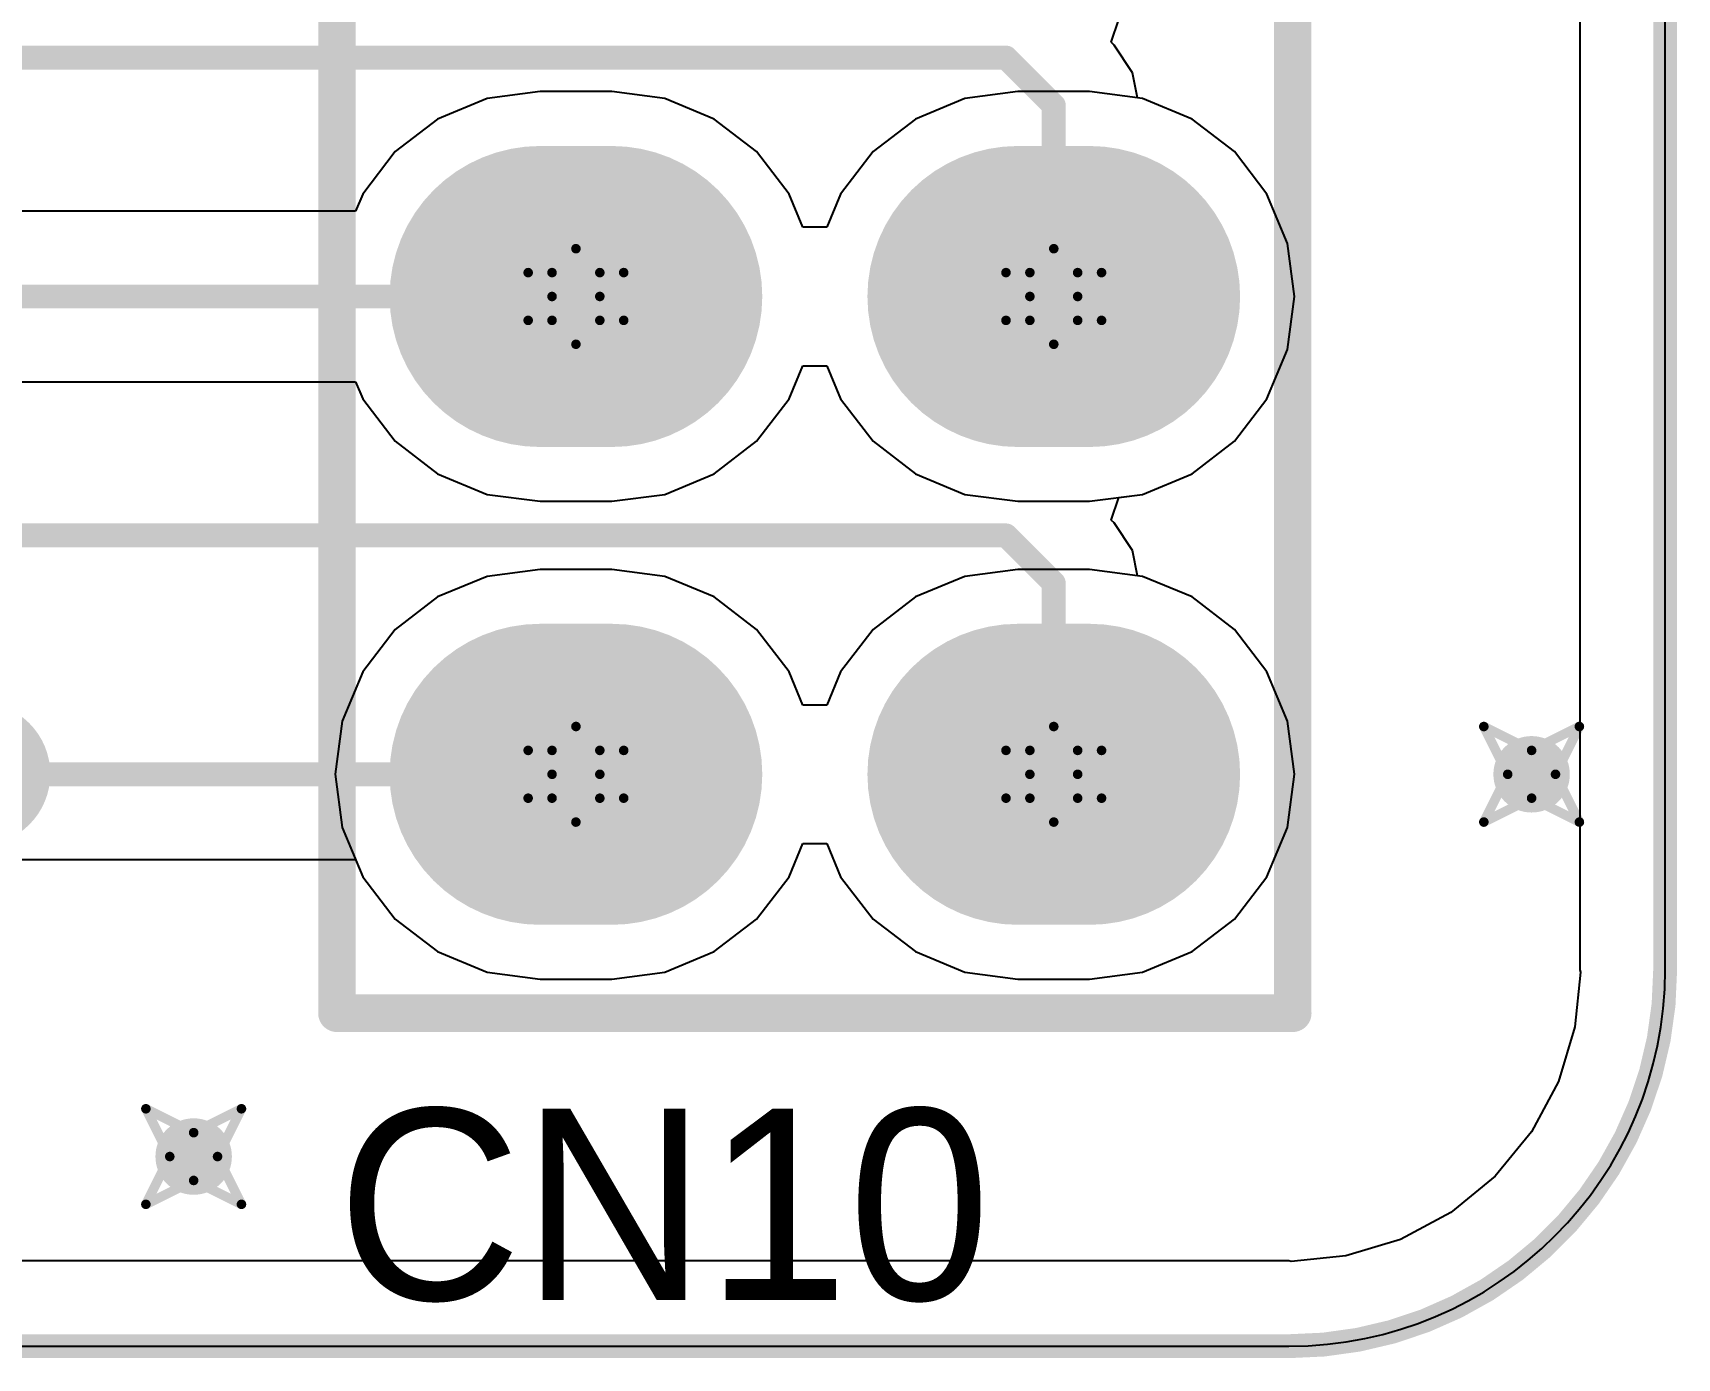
# Model space of a CAD drawing. Header units: millimetres. Extents: x 2.26 to 6.57, y 1.2 to 4.64.
# Drawn here: x 4.8946 to 5.2387, y 1.281 to 1.5583 of the extents above; entities that cross this region are included whole.
import ezdxf

# ---------------------------------------------------------------- set-up
doc = ezdxf.new("R2010")
doc.units = ezdxf.units.MM
doc.header["$MEASUREMENT"] = 0
for name, color, linetype in [('BottomLayer', 5, 'Continuous'), ('BottomSolder', 6, 'Continuous'), ('DrillDrawing', 1, 'Continuous'), ('KeepOutLayer', 6, 'Continuous'), ('Mechanical1', 6, 'Continuous'), ('MultiLayer', 9, 'Continuous'), ('PadHoleLayer', 156, 'Continuous'), ('TopLayer', 1, 'Continuous'), ('TopOverlay', 2, 'Continuous'), ('TopSolder', 216, 'Continuous'), ('ViaHoleLayer', 16, 'Continuous')]:
    doc.layers.add(name, color=color, linetype=linetype)

# ---------------------------------------------------------------- blocks, each defined once
blk = doc.blocks.new('2_19P_57')
at = {"layer": 'BottomLayer', "const_width": 0.055}
for points in [[(1.7, 0.1075), (1.7, 0.0925)], [(1.8, 0.1075), (1.8, 0.0925)], [(1.7, 0.0075), (1.7, -0.0075)], [(1.8, 0.0075), (1.8, -0.0075)]]:
    blk.add_lwpolyline(points, dxfattribs=at)
at = {"layer": 'BottomLayer', "const_width": 0.0275}
for points in [[(1.68625, 0.1075, 1), (1.71375, 0.1075, 1)], [(1.78625, 0.1075, 1), (1.81375, 0.1075, 1)], [(1.68625, 0.0925, 1), (1.71375, 0.0925, 1)], [(1.78625, 0.0925, 1), (1.81375, 0.0925, 1)], [(1.68625, 0.0075, 1), (1.71375, 0.0075, 1)], [(1.78625, 0.0075, 1), (1.81375, 0.0075, 1)], [(1.68625, -0.0075, 1), (1.71375, -0.0075, 1)], [(1.78625, -0.0075, 1), (1.81375, -0.0075, 1)]]:
    blk.add_lwpolyline(points, format="xyb", close=True, dxfattribs=at)
at = {"layer": 'BottomSolder', "const_width": 0.063}
for points in [[(1.7, 0.1075), (1.7, 0.0925)], [(1.8, 0.1075), (1.8, 0.0925)], [(1.7, 0.0075), (1.7, -0.0075)], [(1.8, 0.0075), (1.8, -0.0075)]]:
    blk.add_lwpolyline(points, dxfattribs=at)
at = {"layer": 'BottomSolder', "const_width": 0.0315}
for points in [[(1.68425, 0.1075, 1), (1.71575, 0.1075, 1)], [(1.78425, 0.1075, 1), (1.81575, 0.1075, 1)], [(1.68425, 0.0925, 1), (1.71575, 0.0925, 1)], [(1.78425, 0.0925, 1), (1.81575, 0.0925, 1)], [(1.68425, 0.0075, 1), (1.71575, 0.0075, 1)], [(1.78425, 0.0075, 1), (1.81575, 0.0075, 1)], [(1.68425, -0.0075, 1), (1.71575, -0.0075, 1)], [(1.78425, -0.0075, 1), (1.81575, -0.0075, 1)]]:
    blk.add_lwpolyline(points, format="xyb", close=True, dxfattribs=at)
at = {"layer": 'MultiLayer', "const_width": 0.055}
for points in [[(1.7, 0.1075), (1.7, 0.0925)], [(1.8, 0.1075), (1.8, 0.0925)], [(1.7, 0.0075), (1.7, -0.0075)], [(1.8, 0.0075), (1.8, -0.0075)]]:
    blk.add_lwpolyline(points, dxfattribs=at)
at = {"layer": 'MultiLayer', "const_width": 0.0275}
for points in [[(1.68625, 0.1075, 1), (1.71375, 0.1075, 1)], [(1.78625, 0.1075, 1), (1.81375, 0.1075, 1)], [(1.68625, 0.0925, 1), (1.71375, 0.0925, 1)], [(1.78625, 0.0925, 1), (1.81375, 0.0925, 1)], [(1.68625, 0.0075, 1), (1.71375, 0.0075, 1)], [(1.78625, 0.0075, 1), (1.81375, 0.0075, 1)], [(1.68625, -0.0075, 1), (1.71375, -0.0075, 1)], [(1.78625, -0.0075, 1), (1.81375, -0.0075, 1)]]:
    blk.add_lwpolyline(points, format="xyb", close=True, dxfattribs=at)
at = {"layer": 'PadHoleLayer', "const_width": 0.02}
for points in [[(1.69, 0.1, 1), (1.71, 0.1, 1)], [(1.79, 0.1, 1), (1.81, 0.1, 1)], [(1.69, 0, 1), (1.71, 0, 1)], [(1.79, 0, 1), (1.81, 0, 1)]]:
    blk.add_lwpolyline(points, format="xyb", close=True, dxfattribs=at)
at = {"layer": 'TopLayer', "const_width": 0.055}
for points in [[(1.7, 0.1075), (1.7, 0.0925)], [(1.8, 0.1075), (1.8, 0.0925)], [(1.7, 0.0075), (1.7, -0.0075)], [(1.8, 0.0075), (1.8, -0.0075)]]:
    blk.add_lwpolyline(points, dxfattribs=at)
at = {"layer": 'TopLayer', "const_width": 0.0275}
for points in [[(1.68625, 0.1075, 1), (1.71375, 0.1075, 1)], [(1.78625, 0.1075, 1), (1.81375, 0.1075, 1)], [(1.68625, 0.0925, 1), (1.71375, 0.0925, 1)], [(1.78625, 0.0925, 1), (1.81375, 0.0925, 1)], [(1.68625, 0.0075, 1), (1.71375, 0.0075, 1)], [(1.78625, 0.0075, 1), (1.81375, 0.0075, 1)], [(1.68625, -0.0075, 1), (1.71375, -0.0075, 1)], [(1.78625, -0.0075, 1), (1.81375, -0.0075, 1)]]:
    blk.add_lwpolyline(points, format="xyb", close=True, dxfattribs=at)
at = {"layer": 'TopOverlay', "const_width": 0.00787}
for points in [[(1.85, 0.15), (-0.05, 0.15)], [(1.85, -0.05), (1.85, 0.15)], [(1.85, -0.05), (-0.05, -0.05)]]:
    blk.add_lwpolyline(points, dxfattribs=at)
at = {"layer": 'TopOverlay', "const_width": 0.00394}
for points in [[(1.84803, 0.15, 1), (1.85197, 0.15, 1)], [(1.84803, 0.15, 1), (1.85197, 0.15, 1)], [(1.84803, -0.05, 1), (1.85197, -0.05, 1)], [(1.84803, -0.05, 1), (1.85197, -0.05, 1)]]:
    blk.add_lwpolyline(points, format="xyb", close=True, dxfattribs=at)
at = {"layer": 'TopSolder', "const_width": 0.063}
for points in [[(1.7, 0.1075), (1.7, 0.0925)], [(1.8, 0.1075), (1.8, 0.0925)], [(1.7, 0.0075), (1.7, -0.0075)], [(1.8, 0.0075), (1.8, -0.0075)]]:
    blk.add_lwpolyline(points, dxfattribs=at)
at = {"layer": 'TopSolder', "const_width": 0.0315}
for points in [[(1.68425, 0.1075, 1), (1.71575, 0.1075, 1)], [(1.78425, 0.1075, 1), (1.81575, 0.1075, 1)], [(1.68425, 0.0925, 1), (1.71575, 0.0925, 1)], [(1.78425, 0.0925, 1), (1.81575, 0.0925, 1)], [(1.68425, 0.0075, 1), (1.71575, 0.0075, 1)], [(1.78425, 0.0075, 1), (1.81575, 0.0075, 1)], [(1.68425, -0.0075, 1), (1.71575, -0.0075, 1)], [(1.78425, -0.0075, 1), (1.81575, -0.0075, 1)]]:
    blk.add_lwpolyline(points, format="xyb", close=True, dxfattribs=at)
blk = doc.blocks.new('1_8P_FEMALE_58')
at = {"layer": 'TopOverlay', "const_width": 0.015}
blk.add_lwpolyline([(0.00758, -0.075, 1), (-0.00742, -0.075, 1)], format="xyb", close=True, dxfattribs=at)

msp = doc.modelspace()

# ---------------------------------------------------------------- linework, layer by layer
at = {"layer": 'BottomLayer'}
for p, q in [((5.21838, 3.43098), (5.21838, 1.3622)), ((5.12029, 1.55636), (5.1219, 1.56109)), ((5.12088, 1.55577), (5.12029, 1.55636)), ((5.12475, 1.54998), (5.12088, 1.55577)), ((5.12088, 1.55577), (5.12088, 1.55577)), ((5.1258, 1.5447), (5.12475, 1.54998)), ((5.12686, 1.54456), (5.1258, 1.5447)), ((5.1372, 1.54027), (5.12686, 1.54456)), ((5.14608, 1.53346), (5.1372, 1.54027)), ((5.15289, 1.52458), (5.14608, 1.53346)), ((5.15717, 1.51424), (5.15289, 1.52458)), ((5.15863, 1.50315), (5.15717, 1.51424)), ((5.15717, 1.49205), (5.15863, 1.50315)), ((5.15289, 1.48172), (5.15717, 1.49205)), ((5.14608, 1.47284), (5.15289, 1.48172)), ((5.1372, 1.46603), (5.14608, 1.47284)), ((5.12686, 1.46174), (5.1372, 1.46603)), ((5.12029, 1.45636), (5.1219, 1.46109)), ((5.1219, 1.46109), (5.12686, 1.46174)), ((5.12088, 1.45577), (5.12029, 1.45636)), ((5.12475, 1.44998), (5.12088, 1.45577)), ((5.12088, 1.45577), (5.12088, 1.45577)), ((5.1258, 1.4447), (5.12475, 1.44998)), ((5.12686, 1.44456), (5.1258, 1.4447)), ((5.1372, 1.44027), (5.12686, 1.44456)), ((5.14608, 1.43346), (5.1372, 1.44027)), ((5.15289, 1.42458), (5.14608, 1.43346)), ((5.15717, 1.41424), (5.15289, 1.42458)), ((5.15863, 1.40315), (5.15717, 1.41424)), ((5.15717, 1.39205), (5.15863, 1.40315)), ((5.15289, 1.38172), (5.15717, 1.39205)), ((5.05289, 1.38172), (5.05577, 1.38866)), ((5.05577, 1.38866), (5.06077, 1.38866)), ((5.06077, 1.38866), (5.06364, 1.38172)), ((4.85827, 1.38531), (4.96216, 1.38531)), ((4.96216, 1.38531), (4.96364, 1.38172)), ((4.96364, 1.38172), (4.97046, 1.37284)), ((5.04608, 1.37284), (5.05289, 1.38172)), ((5.06364, 1.38172), (5.07046, 1.37284)), ((5.14608, 1.37284), (5.15289, 1.38172)), ((4.97046, 1.37284), (4.97933, 1.36603)), ((5.0372, 1.36603), (5.04608, 1.37284)), ((5.07046, 1.37284), (5.07933, 1.36603)), ((5.1372, 1.36603), (5.14608, 1.37284)), ((4.97933, 1.36603), (4.98967, 1.36174)), ((5.02686, 1.36174), (5.0372, 1.36603)), ((5.07933, 1.36603), (5.08967, 1.36174)), ((5.12686, 1.36174), (5.1372, 1.36603)), ((4.98967, 1.36174), (5.00077, 1.36028)), ((5.00077, 1.36028), (5.01577, 1.36028)), ((5.01577, 1.36028), (5.02686, 1.36174)), ((5.08967, 1.36174), (5.10077, 1.36028)), ((5.10077, 1.36028), (5.11577, 1.36028)), ((5.11577, 1.36028), (5.12686, 1.36174)), ((5.21847, 1.36174), (5.21734, 1.3503)), ((5.21838, 1.3622), (5.21847, 1.36174)), ((5.21734, 1.3503), (5.21387, 1.33885)), ((5.21387, 1.33885), (5.20823, 1.3283)), ((5.20823, 1.3283), (5.20064, 1.31905)), ((5.20064, 1.31905), (5.19139, 1.31146)), ((5.19139, 1.31146), (5.18084, 1.30582)), ((5.18084, 1.30582), (5.16939, 1.30234)), ((5.15748, 1.30131), (4.38976, 1.30131)), ((5.15794, 1.30122), (5.15748, 1.30131)), ((5.16939, 1.30234), (5.15794, 1.30122))]:
    msp.add_line(p, q, dxfattribs=at)
at = {"layer": 'BottomLayer', "const_width": 0.005}
for points in [[(4.75827, 1.55315), (5.09827, 1.55315)], [(5.09827, 1.55315), (5.10827, 1.54315)], [(5.10827, 1.50315), (5.10827, 1.54315)], [(4.54327, 1.45315), (5.09827, 1.45315)], [(5.09827, 1.45315), (5.10827, 1.44315)], [(5.10827, 1.40315), (5.10827, 1.44315)], [(4.80827, 1.40315), (5.00827, 1.40315)]]:
    msp.add_lwpolyline(points, dxfattribs=at)
at = {"layer": 'BottomLayer'}
for points, const_width in [([(5.09702, 1.55315, 1), (5.09952, 1.55315, 1)], 0.0025), ([(5.09702, 1.55315, 1), (5.09952, 1.55315, 1)], 0.0025), ([(5.10702, 1.54315, 1), (5.10952, 1.54315, 1)], 0.0025), ([(5.10702, 1.54315, 1), (5.10952, 1.54315, 1)], 0.0025), ([(5.10702, 1.50315, 1), (5.10952, 1.50315, 1)], 0.0025), ([(5.09702, 1.45315, 1), (5.09952, 1.45315, 1)], 0.0025), ([(5.09702, 1.45315, 1), (5.09952, 1.45315, 1)], 0.0025), ([(5.10702, 1.44315, 1), (5.10952, 1.44315, 1)], 0.0025), ([(5.10702, 1.44315, 1), (5.10952, 1.44315, 1)], 0.0025), ([(5.20427, 1.40315, 1), (5.21227, 1.40315, 1)], 0.008), ([(5.00702, 1.40315, 1), (5.00952, 1.40315, 1)], 0.0025), ([(5.10702, 1.40315, 1), (5.10952, 1.40315, 1)], 0.0025), ([(4.92427, 1.32315, 1), (4.93227, 1.32315, 1)], 0.008)]:
    msp.add_lwpolyline(points, format="xyb", close=True, dxfattribs=dict(at, const_width=const_width))
at = {"layer": 'DrillDrawing', "const_width": 0.002}
for points in [[(5.00327, 1.50815), (5.00827, 1.51315)], [(5.00827, 1.51315), (5.01327, 1.50815)], [(5.10327, 1.50815), (5.10827, 1.51315)], [(5.10827, 1.51315), (5.11327, 1.50815)], [(4.99827, 1.50815), (5.00327, 1.50315)], [(4.99827, 1.50815), (5.00327, 1.50815)], [(5.01327, 1.50815), (5.01827, 1.50815)], [(5.01327, 1.50315), (5.01827, 1.50815)], [(5.09827, 1.50815), (5.10327, 1.50315)], [(5.09827, 1.50815), (5.10327, 1.50815)], [(5.11327, 1.50815), (5.11827, 1.50815)], [(5.11327, 1.50315), (5.11827, 1.50815)], [(4.99827, 1.49815), (5.00327, 1.50315)], [(5.01327, 1.50315), (5.01827, 1.49815)], [(5.09827, 1.49815), (5.10327, 1.50315)], [(5.11327, 1.50315), (5.11827, 1.49815)], [(4.99827, 1.49815), (5.00327, 1.49815)], [(5.00327, 1.49815), (5.00827, 1.49315)], [(5.00827, 1.49315), (5.01327, 1.49815)], [(5.01327, 1.49815), (5.01827, 1.49815)], [(5.09827, 1.49815), (5.10327, 1.49815)], [(5.10327, 1.49815), (5.10827, 1.49315)], [(5.10827, 1.49315), (5.11327, 1.49815)], [(5.11327, 1.49815), (5.11827, 1.49815)], [(5.00327, 1.40815), (5.00827, 1.41315)], [(5.00827, 1.41315), (5.01327, 1.40815)], [(5.10327, 1.40815), (5.10827, 1.41315)], [(5.10827, 1.41315), (5.11327, 1.40815)], [(5.19827, 1.41315), (5.20827, 1.40815)], [(5.19827, 1.41315), (5.20327, 1.40315)], [(5.20827, 1.40815), (5.21827, 1.41315)], [(5.21327, 1.40315), (5.21827, 1.41315)], [(4.99827, 1.40815), (5.00327, 1.40315)], [(4.99827, 1.40815), (5.00327, 1.40815)], [(5.01327, 1.40815), (5.01827, 1.40815)], [(5.01327, 1.40315), (5.01827, 1.40815)], [(5.09827, 1.40815), (5.10327, 1.40315)], [(5.09827, 1.40815), (5.10327, 1.40815)], [(5.11327, 1.40815), (5.11827, 1.40815)], [(5.11327, 1.40315), (5.11827, 1.40815)], [(4.99827, 1.39815), (5.00327, 1.40315)], [(5.01327, 1.40315), (5.01827, 1.39815)], [(5.09827, 1.39815), (5.10327, 1.40315)], [(5.11327, 1.40315), (5.11827, 1.39815)], [(5.19827, 1.39315), (5.20327, 1.40315)], [(5.21327, 1.40315), (5.21827, 1.39315)], [(4.99827, 1.39815), (5.00327, 1.39815)], [(5.00327, 1.39815), (5.00827, 1.39315)], [(5.00827, 1.39315), (5.01327, 1.39815)], [(5.01327, 1.39815), (5.01827, 1.39815)], [(5.09827, 1.39815), (5.10327, 1.39815)], [(5.10327, 1.39815), (5.10827, 1.39315)], [(5.10827, 1.39315), (5.11327, 1.39815)], [(5.11327, 1.39815), (5.11827, 1.39815)], [(5.19827, 1.39315), (5.20827, 1.39815)], [(5.20827, 1.39815), (5.21827, 1.39315)], [(4.91827, 1.33315), (4.92827, 1.32815)], [(4.91827, 1.33315), (4.92327, 1.32315)], [(4.92827, 1.32815), (4.93827, 1.33315)], [(4.93327, 1.32315), (4.93827, 1.33315)], [(4.91827, 1.31315), (4.92327, 1.32315)], [(4.93327, 1.32315), (4.93827, 1.31315)], [(4.91827, 1.31315), (4.92827, 1.31815)], [(4.92827, 1.31815), (4.93827, 1.31315)]]:
    msp.add_lwpolyline(points, dxfattribs=at)
at = {"layer": 'DrillDrawing', "const_width": 0.001}
for points in [[(5.00777, 1.51315, 1), (5.00877, 1.51315, 1)], [(5.00777, 1.51315, 1), (5.00877, 1.51315, 1)], [(5.10777, 1.51315, 1), (5.10877, 1.51315, 1)], [(5.10777, 1.51315, 1), (5.10877, 1.51315, 1)], [(4.99777, 1.50815, 1), (4.99877, 1.50815, 1)], [(4.99777, 1.50815, 1), (4.99877, 1.50815, 1)], [(5.00277, 1.50815, 1), (5.00377, 1.50815, 1)], [(5.00277, 1.50815, 1), (5.00377, 1.50815, 1)], [(5.01277, 1.50815, 1), (5.01377, 1.50815, 1)], [(5.01277, 1.50815, 1), (5.01377, 1.50815, 1)], [(5.01777, 1.50815, 1), (5.01877, 1.50815, 1)], [(5.01777, 1.50815, 1), (5.01877, 1.50815, 1)], [(5.09777, 1.50815, 1), (5.09877, 1.50815, 1)], [(5.09777, 1.50815, 1), (5.09877, 1.50815, 1)], [(5.10277, 1.50815, 1), (5.10377, 1.50815, 1)], [(5.10277, 1.50815, 1), (5.10377, 1.50815, 1)], [(5.11277, 1.50815, 1), (5.11377, 1.50815, 1)], [(5.11277, 1.50815, 1), (5.11377, 1.50815, 1)], [(5.11777, 1.50815, 1), (5.11877, 1.50815, 1)], [(5.11777, 1.50815, 1), (5.11877, 1.50815, 1)], [(5.00277, 1.50315, 1), (5.00377, 1.50315, 1)], [(5.00277, 1.50315, 1), (5.00377, 1.50315, 1)], [(5.01277, 1.50315, 1), (5.01377, 1.50315, 1)], [(5.01277, 1.50315, 1), (5.01377, 1.50315, 1)], [(5.10277, 1.50315, 1), (5.10377, 1.50315, 1)], [(5.10277, 1.50315, 1), (5.10377, 1.50315, 1)], [(5.11277, 1.50315, 1), (5.11377, 1.50315, 1)], [(5.11277, 1.50315, 1), (5.11377, 1.50315, 1)], [(4.99777, 1.49815, 1), (4.99877, 1.49815, 1)], [(4.99777, 1.49815, 1), (4.99877, 1.49815, 1)], [(5.00277, 1.49815, 1), (5.00377, 1.49815, 1)], [(5.00277, 1.49815, 1), (5.00377, 1.49815, 1)], [(5.01277, 1.49815, 1), (5.01377, 1.49815, 1)], [(5.01277, 1.49815, 1), (5.01377, 1.49815, 1)], [(5.01777, 1.49815, 1), (5.01877, 1.49815, 1)], [(5.01777, 1.49815, 1), (5.01877, 1.49815, 1)], [(5.09777, 1.49815, 1), (5.09877, 1.49815, 1)], [(5.09777, 1.49815, 1), (5.09877, 1.49815, 1)], [(5.10277, 1.49815, 1), (5.10377, 1.49815, 1)], [(5.10277, 1.49815, 1), (5.10377, 1.49815, 1)], [(5.11277, 1.49815, 1), (5.11377, 1.49815, 1)], [(5.11277, 1.49815, 1), (5.11377, 1.49815, 1)], [(5.11777, 1.49815, 1), (5.11877, 1.49815, 1)], [(5.11777, 1.49815, 1), (5.11877, 1.49815, 1)], [(5.00777, 1.49315, 1), (5.00877, 1.49315, 1)], [(5.00777, 1.49315, 1), (5.00877, 1.49315, 1)], [(5.10777, 1.49315, 1), (5.10877, 1.49315, 1)], [(5.10777, 1.49315, 1), (5.10877, 1.49315, 1)], [(5.00777, 1.41315, 1), (5.00877, 1.41315, 1)], [(5.00777, 1.41315, 1), (5.00877, 1.41315, 1)], [(5.10777, 1.41315, 1), (5.10877, 1.41315, 1)], [(5.10777, 1.41315, 1), (5.10877, 1.41315, 1)], [(5.19777, 1.41315, 1), (5.19877, 1.41315, 1)], [(5.19777, 1.41315, 1), (5.19877, 1.41315, 1)], [(5.21777, 1.41315, 1), (5.21877, 1.41315, 1)], [(5.21777, 1.41315, 1), (5.21877, 1.41315, 1)], [(4.99777, 1.40815, 1), (4.99877, 1.40815, 1)], [(4.99777, 1.40815, 1), (4.99877, 1.40815, 1)], [(5.00277, 1.40815, 1), (5.00377, 1.40815, 1)], [(5.00277, 1.40815, 1), (5.00377, 1.40815, 1)], [(5.01277, 1.40815, 1), (5.01377, 1.40815, 1)], [(5.01277, 1.40815, 1), (5.01377, 1.40815, 1)], [(5.01777, 1.40815, 1), (5.01877, 1.40815, 1)], [(5.01777, 1.40815, 1), (5.01877, 1.40815, 1)], [(5.09777, 1.40815, 1), (5.09877, 1.40815, 1)], [(5.09777, 1.40815, 1), (5.09877, 1.40815, 1)], [(5.10277, 1.40815, 1), (5.10377, 1.40815, 1)], [(5.10277, 1.40815, 1), (5.10377, 1.40815, 1)], [(5.11277, 1.40815, 1), (5.11377, 1.40815, 1)], [(5.11277, 1.40815, 1), (5.11377, 1.40815, 1)], [(5.11777, 1.40815, 1), (5.11877, 1.40815, 1)], [(5.11777, 1.40815, 1), (5.11877, 1.40815, 1)], [(5.20777, 1.40815, 1), (5.20877, 1.40815, 1)], [(5.20777, 1.40815, 1), (5.20877, 1.40815, 1)], [(5.00277, 1.40315, 1), (5.00377, 1.40315, 1)], [(5.00277, 1.40315, 1), (5.00377, 1.40315, 1)], [(5.01277, 1.40315, 1), (5.01377, 1.40315, 1)], [(5.01277, 1.40315, 1), (5.01377, 1.40315, 1)], [(5.10277, 1.40315, 1), (5.10377, 1.40315, 1)], [(5.10277, 1.40315, 1), (5.10377, 1.40315, 1)], [(5.11277, 1.40315, 1), (5.11377, 1.40315, 1)], [(5.11277, 1.40315, 1), (5.11377, 1.40315, 1)], [(5.20277, 1.40315, 1), (5.20377, 1.40315, 1)], [(5.20277, 1.40315, 1), (5.20377, 1.40315, 1)], [(5.21277, 1.40315, 1), (5.21377, 1.40315, 1)], [(5.21277, 1.40315, 1), (5.21377, 1.40315, 1)], [(4.99777, 1.39815, 1), (4.99877, 1.39815, 1)], [(4.99777, 1.39815, 1), (4.99877, 1.39815, 1)], [(5.00277, 1.39815, 1), (5.00377, 1.39815, 1)], [(5.00277, 1.39815, 1), (5.00377, 1.39815, 1)], [(5.01277, 1.39815, 1), (5.01377, 1.39815, 1)], [(5.01277, 1.39815, 1), (5.01377, 1.39815, 1)], [(5.01777, 1.39815, 1), (5.01877, 1.39815, 1)], [(5.01777, 1.39815, 1), (5.01877, 1.39815, 1)], [(5.09777, 1.39815, 1), (5.09877, 1.39815, 1)], [(5.09777, 1.39815, 1), (5.09877, 1.39815, 1)], [(5.10277, 1.39815, 1), (5.10377, 1.39815, 1)], [(5.10277, 1.39815, 1), (5.10377, 1.39815, 1)], [(5.11277, 1.39815, 1), (5.11377, 1.39815, 1)], [(5.11277, 1.39815, 1), (5.11377, 1.39815, 1)], [(5.11777, 1.39815, 1), (5.11877, 1.39815, 1)], [(5.11777, 1.39815, 1), (5.11877, 1.39815, 1)], [(5.20777, 1.39815, 1), (5.20877, 1.39815, 1)], [(5.20777, 1.39815, 1), (5.20877, 1.39815, 1)], [(5.00777, 1.39315, 1), (5.00877, 1.39315, 1)], [(5.00777, 1.39315, 1), (5.00877, 1.39315, 1)], [(5.10777, 1.39315, 1), (5.10877, 1.39315, 1)], [(5.10777, 1.39315, 1), (5.10877, 1.39315, 1)], [(5.19777, 1.39315, 1), (5.19877, 1.39315, 1)], [(5.19777, 1.39315, 1), (5.19877, 1.39315, 1)], [(5.21777, 1.39315, 1), (5.21877, 1.39315, 1)], [(5.21777, 1.39315, 1), (5.21877, 1.39315, 1)], [(4.91777, 1.33315, 1), (4.91877, 1.33315, 1)], [(4.91777, 1.33315, 1), (4.91877, 1.33315, 1)], [(4.93777, 1.33315, 1), (4.93877, 1.33315, 1)], [(4.93777, 1.33315, 1), (4.93877, 1.33315, 1)], [(4.92777, 1.32815, 1), (4.92877, 1.32815, 1)], [(4.92777, 1.32815, 1), (4.92877, 1.32815, 1)], [(4.92277, 1.32315, 1), (4.92377, 1.32315, 1)], [(4.92277, 1.32315, 1), (4.92377, 1.32315, 1)], [(4.93277, 1.32315, 1), (4.93377, 1.32315, 1)], [(4.93277, 1.32315, 1), (4.93377, 1.32315, 1)], [(4.92777, 1.31815, 1), (4.92877, 1.31815, 1)], [(4.92777, 1.31815, 1), (4.92877, 1.31815, 1)], [(4.91777, 1.31315, 1), (4.91877, 1.31315, 1)], [(4.91777, 1.31315, 1), (4.91877, 1.31315, 1)], [(4.93777, 1.31315, 1), (4.93877, 1.31315, 1)], [(4.93777, 1.31315, 1), (4.93877, 1.31315, 1)]]:
    msp.add_lwpolyline(points, format="xyb", close=True, dxfattribs=at)
at = {"layer": 'KeepOutLayer', "const_width": 0.005}
for points in [[(5.23622, 1.3622), (5.23622, 3.44882)], [(4.38976, 1.28346), (5.15748, 1.28346)]]:
    msp.add_lwpolyline(points, dxfattribs=at)
msp.add_lwpolyline([(5.23622, 1.3622, -0.414214), (5.15748, 1.28346)], format="xyb", dxfattribs=at)
at = {"layer": 'KeepOutLayer', "const_width": 0.0025}
for points in [[(5.23497, 1.3622, 1), (5.23747, 1.3622, 1)], [(5.23497, 1.3622, 1), (5.23747, 1.3622, 1)], [(5.15623, 1.28346, 1), (5.15873, 1.28346, 1)], [(5.15623, 1.28346, 1), (5.15873, 1.28346, 1)]]:
    msp.add_lwpolyline(points, format="xyb", close=True, dxfattribs=at)
at = {"layer": 'Mechanical1'}
for p, q in [((5.23622, 1.3622), (5.23622, 3.44882)), ((4.38858, 1.28346), (5.15748, 1.28346))]:
    msp.add_line(p, q, dxfattribs=at)
msp.add_arc((5.15748, 1.3622), 0.07874, 270, 0, dxfattribs=at)
at = {"layer": 'MultiLayer', "const_width": 0.008}
for points in [[(5.20427, 1.40315, 1), (5.21227, 1.40315, 1)], [(4.92427, 1.32315, 1), (4.93227, 1.32315, 1)]]:
    msp.add_lwpolyline(points, format="xyb", close=True, dxfattribs=at)
at = {"layer": 'TopLayer'}
for p, q in [((5.21838, 3.43098), (5.21838, 1.3622)), ((5.00077, 1.54602), (4.98967, 1.54456)), ((5.01577, 1.54602), (5.00077, 1.54602)), ((5.02686, 1.54456), (5.01577, 1.54602)), ((5.10077, 1.54602), (5.08967, 1.54456)), ((5.11577, 1.54602), (5.10077, 1.54602)), ((5.12686, 1.54456), (5.11577, 1.54602)), ((4.98967, 1.54456), (4.97933, 1.54027)), ((5.0372, 1.54027), (5.02686, 1.54456)), ((5.08967, 1.54456), (5.07933, 1.54027)), ((5.1372, 1.54027), (5.12686, 1.54456)), ((4.97933, 1.54027), (4.97046, 1.53346)), ((5.04608, 1.53346), (5.0372, 1.54027)), ((5.07933, 1.54027), (5.07046, 1.53346)), ((5.14608, 1.53346), (5.1372, 1.54027)), ((4.97046, 1.53346), (4.96364, 1.52458)), ((5.05289, 1.52458), (5.04608, 1.53346)), ((5.07046, 1.53346), (5.06364, 1.52458)), ((5.15289, 1.52458), (5.14608, 1.53346)), ((4.96364, 1.52458), (4.96216, 1.52099)), ((5.05577, 1.51764), (5.05289, 1.52458)), ((5.06364, 1.52458), (5.06077, 1.51764)), ((5.15717, 1.51424), (5.15289, 1.52458)), ((4.96216, 1.52099), (4.85438, 1.52099)), ((5.06077, 1.51764), (5.05577, 1.51764)), ((5.15863, 1.50315), (5.15717, 1.51424)), ((5.15717, 1.49205), (5.15863, 1.50315)), ((5.15289, 1.48172), (5.15717, 1.49205)), ((5.05289, 1.48172), (5.05577, 1.48866)), ((5.05577, 1.48866), (5.06077, 1.48866)), ((5.06077, 1.48866), (5.06364, 1.48172)), ((4.85438, 1.48531), (4.96216, 1.48531)), ((4.96216, 1.48531), (4.96364, 1.48172)), ((4.96364, 1.48172), (4.97046, 1.47284)), ((5.04608, 1.47284), (5.05289, 1.48172)), ((5.06364, 1.48172), (5.07046, 1.47284)), ((5.14608, 1.47284), (5.15289, 1.48172)), ((4.97046, 1.47284), (4.97933, 1.46603)), ((5.0372, 1.46603), (5.04608, 1.47284)), ((5.07046, 1.47284), (5.07933, 1.46603)), ((5.1372, 1.46603), (5.14608, 1.47284)), ((4.97933, 1.46603), (4.98967, 1.46174)), ((5.02686, 1.46174), (5.0372, 1.46603)), ((5.07933, 1.46603), (5.08967, 1.46174)), ((5.12686, 1.46174), (5.1372, 1.46603)), ((4.98967, 1.46174), (5.00077, 1.46028)), ((5.00077, 1.46028), (5.01577, 1.46028)), ((5.01577, 1.46028), (5.02686, 1.46174)), ((5.08967, 1.46174), (5.10077, 1.46028)), ((5.10077, 1.46028), (5.11577, 1.46028)), ((5.11577, 1.46028), (5.12686, 1.46174)), ((5.00077, 1.44602), (4.98967, 1.44456)), ((5.01577, 1.44602), (5.00077, 1.44602)), ((5.02686, 1.44456), (5.01577, 1.44602)), ((5.10077, 1.44602), (5.08967, 1.44456)), ((5.11577, 1.44602), (5.10077, 1.44602)), ((5.12686, 1.44456), (5.11577, 1.44602)), ((4.98967, 1.44456), (4.97933, 1.44027)), ((5.0372, 1.44027), (5.02686, 1.44456)), ((5.08967, 1.44456), (5.07933, 1.44027)), ((5.1372, 1.44027), (5.12686, 1.44456)), ((4.97933, 1.44027), (4.97046, 1.43346)), ((5.04608, 1.43346), (5.0372, 1.44027)), ((5.07933, 1.44027), (5.07046, 1.43346)), ((5.14608, 1.43346), (5.1372, 1.44027)), ((4.97046, 1.43346), (4.96364, 1.42458)), ((5.05289, 1.42458), (5.04608, 1.43346)), ((5.07046, 1.43346), (5.06364, 1.42458)), ((5.15289, 1.42458), (5.14608, 1.43346)), ((4.96364, 1.42458), (4.95936, 1.41424)), ((5.05577, 1.41764), (5.05289, 1.42458)), ((5.06364, 1.42458), (5.06077, 1.41764)), ((5.15717, 1.41424), (5.15289, 1.42458)), ((5.06077, 1.41764), (5.05577, 1.41764)), ((4.95936, 1.41424), (4.9579, 1.40315)), ((5.15863, 1.40315), (5.15717, 1.41424)), ((4.9579, 1.40315), (4.95936, 1.39205)), ((5.15717, 1.39205), (5.15863, 1.40315)), ((4.95936, 1.39205), (4.96364, 1.38172)), ((5.15289, 1.38172), (5.15717, 1.39205)), ((5.05289, 1.38172), (5.05577, 1.38866)), ((5.05577, 1.38866), (5.06077, 1.38866)), ((5.06077, 1.38866), (5.06364, 1.38172)), ((4.96364, 1.38172), (4.97046, 1.37284)), ((5.04608, 1.37284), (5.05289, 1.38172)), ((5.06364, 1.38172), (5.07046, 1.37284)), ((5.14608, 1.37284), (5.15289, 1.38172)), ((4.97046, 1.37284), (4.97933, 1.36603)), ((5.0372, 1.36603), (5.04608, 1.37284)), ((5.07046, 1.37284), (5.07933, 1.36603)), ((5.1372, 1.36603), (5.14608, 1.37284)), ((4.97933, 1.36603), (4.98967, 1.36174)), ((5.02686, 1.36174), (5.0372, 1.36603)), ((5.07933, 1.36603), (5.08967, 1.36174)), ((5.12686, 1.36174), (5.1372, 1.36603)), ((4.98967, 1.36174), (5.00077, 1.36028)), ((5.00077, 1.36028), (5.01577, 1.36028)), ((5.01577, 1.36028), (5.02686, 1.36174)), ((5.08967, 1.36174), (5.10077, 1.36028)), ((5.10077, 1.36028), (5.11577, 1.36028)), ((5.11577, 1.36028), (5.12686, 1.36174)), ((5.21847, 1.36174), (5.21734, 1.3503)), ((5.21838, 1.3622), (5.21847, 1.36174)), ((5.21734, 1.3503), (5.21387, 1.33885)), ((5.21387, 1.33885), (5.20823, 1.3283)), ((5.20823, 1.3283), (5.20064, 1.31905)), ((5.20064, 1.31905), (5.19139, 1.31146)), ((5.19139, 1.31146), (5.18084, 1.30582)), ((5.18084, 1.30582), (5.16939, 1.30234)), ((5.15748, 1.30131), (4.38976, 1.30131)), ((5.15794, 1.30122), (5.15748, 1.30131)), ((5.16939, 1.30234), (5.15794, 1.30122))]:
    msp.add_line(p, q, dxfattribs=at)
at = {"layer": 'TopLayer', "const_width": 0.005}
msp.add_lwpolyline([(4.80827, 1.50315), (5.00827, 1.50315)], dxfattribs=at)
at = {"layer": 'TopLayer'}
for points, const_width in [([(5.00702, 1.50315, 1), (5.00952, 1.50315, 1)], 0.0025), ([(5.20427, 1.40315, 1), (5.21227, 1.40315, 1)], 0.008), ([(4.92427, 1.32315, 1), (4.93227, 1.32315, 1)], 0.008)]:
    msp.add_lwpolyline(points, format="xyb", close=True, dxfattribs=dict(at, const_width=const_width))
at = {"layer": 'ViaHoleLayer', "const_width": 0.004}
for points in [[(5.20627, 1.40315, 1), (5.21027, 1.40315, 1)], [(4.92627, 1.32315, 1), (4.93027, 1.32315, 1)]]:
    msp.add_lwpolyline(points, format="xyb", close=True, dxfattribs=at)

# ---------------------------------------------------------------- block references
for name, p, rotation in [('2_19P_57', (5.00827, 3.20315), 270), ('1_8P_FEMALE_58', (4.80827, 1.40315), 90)]:
    msp.add_blockref(name, p, dxfattribs=dict(rotation=rotation))

# ---------------------------------------------------------------- texts
at = {"layer": 'TopOverlay'}
msp.add_text('CN10', height=0.04, dxfattribs=at).set_placement((4.95827, 1.29315))

doc.saveas('drawing.dxf')
